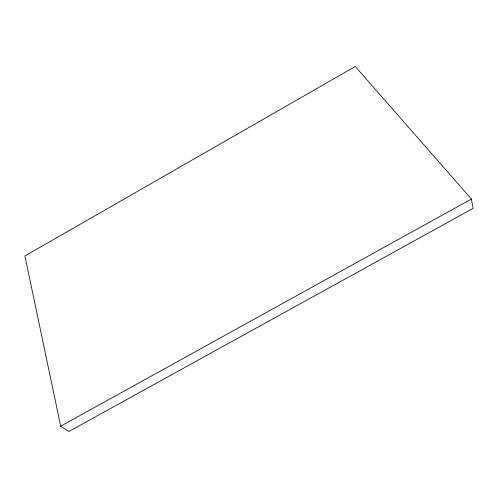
<?xml version="1.0" encoding="UTF-8"?>
<svg xmlns="http://www.w3.org/2000/svg" width="498" height="498" viewBox="0 0 498 498"><rect width="100%" height="100%" fill="white"/><g stroke="black" fill="none" stroke-linecap="round" stroke-linejoin="round"><path stroke-width="0.75" d="M60.681 426.188L471.413 199.051L355.279 66.489L24.9 255.972L60.681 426.188L68.817 431.511L473.1 208.369L471.413 199.051"/></g></svg>
